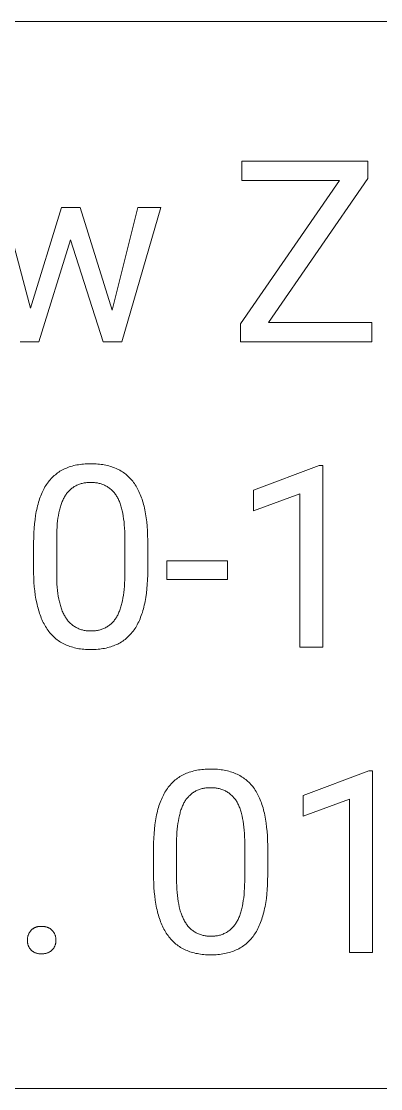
# Model space of a CAD drawing. Header units: millimetres. Extents: x 1287 to 5317, y -239 to 2577.
# Drawn here: x 4419.3 to 4495.1, y -13.8 to 211.4 of the extents above; entities that cross this region are included whole.
import ezdxf

# ---------------------------------------------------------------- set-up
doc = ezdxf.new("R2010")
doc.units = ezdxf.units.MM
doc.header["$MEASUREMENT"] = 0
doc.layers.add('Domyślny', color=7, linetype='Continuous', true_color=0x000000)

msp = doc.modelspace()

# ---------------------------------------------------------------- linework, layer by layer
at = {"layer": 'Domyślny', "color": 18, "lineweight": 15, "true_color": 0x000000}
for p, q in [((5313.2, 211.41), (3793.97, 211.41)), ((4465.86, 177.81), (4465.86, 181.93)), ((4465.86, 181.93), (4492.46, 181.93)), ((4492.46, 181.93), (4492.46, 178.27)), ((4492.46, 178.27), (4471.47, 147.89)), ((4465.52, 147.55), (4486.43, 177.81)), ((4486.43, 177.81), (4465.86, 177.81)), ((4415.59, 172.13), (4421.17, 150.9)), ((4421.17, 150.9), (4427.77, 172.13)), ((4427.77, 172.13), (4431.68, 172.13)), ((4431.68, 172.13), (4438.42, 150.45)), ((4438.42, 150.45), (4443.86, 172.13)), ((4448.72, 172.13), (4440.46, 143.77)), ((4443.86, 172.13), (4448.72, 172.13)), ((4429.64, 165.27), (4422.93, 143.77)), ((4436.52, 143.77), (4429.64, 165.27)), ((4465.52, 143.77), (4465.52, 147.55)), ((4471.47, 147.89), (4493.3, 147.89)), ((4493.3, 147.89), (4493.3, 143.77)), ((4422.93, 143.77), (4419, 143.77)), ((4440.46, 143.77), (4436.52, 143.77)), ((4493.3, 143.77), (4465.52, 143.77)), ((4428.52, 117.02), (4428.81, 117.15)), ((4428.81, 117.15), (4429.1, 117.26)), ((4429.1, 117.26), (4429.4, 117.37)), ((4429.4, 117.37), (4429.71, 117.47)), ((4429.71, 117.47), (4430.02, 117.56)), ((4430.02, 117.56), (4430.35, 117.65)), ((4430.35, 117.65), (4430.67, 117.72)), ((4430.67, 117.72), (4431.01, 117.79)), ((4431.01, 117.79), (4431.35, 117.85)), ((4431.35, 117.85), (4431.69, 117.9)), ((4431.69, 117.9), (4432.05, 117.95)), ((4432.05, 117.95), (4432.4, 117.98)), ((4432.4, 117.98), (4432.77, 118.01)), ((4432.77, 118.01), (4433.14, 118.03)), ((4433.14, 118.03), (4433.52, 118.04)), ((4433.52, 118.04), (4433.91, 118.05)), ((4433.91, 118.05), (4434.29, 118.04)), ((4434.29, 118.04), (4434.67, 118.03)), ((4434.67, 118.03), (4435.04, 118.01)), ((4435.04, 118.01), (4435.4, 117.99)), ((4435.4, 117.99), (4435.76, 117.95)), ((4435.76, 117.95), (4436.11, 117.91)), ((4436.11, 117.91), (4436.45, 117.86)), ((4436.45, 117.86), (4436.79, 117.8)), ((4436.79, 117.8), (4437.12, 117.73)), ((4437.12, 117.73), (4437.45, 117.66)), ((4437.45, 117.66), (4437.76, 117.58)), ((4437.76, 117.58), (4438.08, 117.49)), ((4438.08, 117.49), (4438.38, 117.4)), ((4438.38, 117.4), (4438.68, 117.29)), ((4438.68, 117.29), (4438.97, 117.18)), ((4438.97, 117.18), (4439.26, 117.06)), ((4468.27, 112.49), (4482.16, 117.7)), ((4482.16, 117.7), (4482.92, 117.7)), ((4482.92, 117.7), (4482.92, 79.36)), ((4425.36, 114.68), (4425.56, 114.91)), ((4425.56, 114.91), (4425.77, 115.13)), ((4425.77, 115.13), (4425.99, 115.34)), ((4425.99, 115.34), (4426.21, 115.55)), ((4426.21, 115.55), (4426.45, 115.74)), ((4426.45, 115.74), (4426.68, 115.93)), ((4426.68, 115.93), (4426.93, 116.11)), ((4426.93, 116.11), (4427.17, 116.28)), ((4427.17, 116.28), (4427.43, 116.45)), ((4427.43, 116.45), (4427.69, 116.6)), ((4427.69, 116.6), (4427.96, 116.75)), ((4427.96, 116.75), (4428.24, 116.89)), ((4428.24, 116.89), (4428.52, 117.02)), ((4439.26, 117.06), (4439.54, 116.93)), ((4439.54, 116.93), (4439.81, 116.8)), ((4439.81, 116.8), (4440.08, 116.66)), ((4440.08, 116.66), (4440.34, 116.51)), ((4440.34, 116.51), (4440.6, 116.35)), ((4440.6, 116.35), (4440.84, 116.18)), ((4440.84, 116.18), (4441.09, 116.01)), ((4441.09, 116.01), (4441.32, 115.83)), ((4441.32, 115.83), (4441.55, 115.64)), ((4441.55, 115.64), (4441.77, 115.44)), ((4441.77, 115.44), (4441.99, 115.24)), ((4441.99, 115.24), (4442.2, 115.03)), ((4442.2, 115.03), (4442.4, 114.81)), ((4423.95, 112.57), (4424.1, 112.86)), ((4424.1, 112.86), (4424.26, 113.15)), ((4424.26, 113.15), (4424.43, 113.43)), ((4424.43, 113.43), (4424.6, 113.69)), ((4424.6, 113.69), (4424.78, 113.95)), ((4424.78, 113.95), (4424.97, 114.21)), ((4424.97, 114.21), (4425.16, 114.45)), ((4425.16, 114.45), (4425.36, 114.68)), ((4429.65, 112.63), (4429.5, 112.5)), ((4429.8, 112.76), (4429.65, 112.63)), ((4429.96, 112.88), (4429.8, 112.76)), ((4430.12, 113), (4429.96, 112.88)), ((4430.28, 113.11), (4430.12, 113)), ((4430.45, 113.22), (4430.28, 113.11)), ((4430.63, 113.32), (4430.45, 113.22)), ((4430.8, 113.42), (4430.63, 113.32)), ((4430.98, 113.51), (4430.8, 113.42)), ((4431.17, 113.59), (4430.98, 113.51)), ((4431.35, 113.67), (4431.17, 113.59)), ((4431.54, 113.74), (4431.35, 113.67)), ((4431.73, 113.8), (4431.54, 113.74)), ((4431.92, 113.86), (4431.73, 113.8)), ((4432.12, 113.91), (4431.92, 113.86)), ((4432.31, 113.95), (4432.12, 113.91)), ((4432.51, 113.99), (4432.31, 113.95)), ((4432.71, 114.02), (4432.51, 113.99)), ((4432.91, 114.04), (4432.71, 114.02)), ((4433.11, 114.06), (4432.91, 114.04)), ((4433.31, 114.07), (4433.11, 114.06)), ((4433.51, 114.07), (4433.31, 114.07)), ((4433.71, 114.07), (4433.51, 114.07)), ((4433.91, 114.06), (4433.71, 114.07)), ((4434.11, 114.07), (4433.91, 114.06)), ((4434.31, 114.07), (4434.11, 114.07)), ((4434.51, 114.07), (4434.31, 114.07)), ((4434.72, 114.06), (4434.51, 114.07)), ((4434.92, 114.04), (4434.72, 114.06)), ((4435.12, 114.02), (4434.92, 114.04)), ((4435.32, 113.99), (4435.12, 114.02)), ((4435.52, 113.95), (4435.32, 113.99)), ((4435.71, 113.91), (4435.52, 113.95)), ((4435.91, 113.86), (4435.71, 113.91)), ((4436.1, 113.8), (4435.91, 113.86)), ((4436.3, 113.74), (4436.1, 113.8)), ((4436.49, 113.66), (4436.3, 113.74)), ((4436.67, 113.59), (4436.49, 113.66)), ((4436.86, 113.5), (4436.67, 113.59)), ((4437.04, 113.41), (4436.86, 113.5)), ((4437.22, 113.32), (4437.04, 113.41)), ((4437.39, 113.22), (4437.22, 113.32)), ((4437.56, 113.11), (4437.39, 113.22)), ((4437.73, 113), (4437.56, 113.11)), ((4437.89, 112.88), (4437.73, 113)), ((4438.05, 112.75), (4437.89, 112.88)), ((4438.21, 112.62), (4438.05, 112.75)), ((4438.36, 112.49), (4438.21, 112.62)), ((4442.4, 114.81), (4442.6, 114.58)), ((4442.6, 114.58), (4442.79, 114.34)), ((4442.79, 114.34), (4442.98, 114.1)), ((4442.98, 114.1), (4443.16, 113.85)), ((4443.16, 113.85), (4443.33, 113.59)), ((4443.33, 113.59), (4443.5, 113.32)), ((4443.5, 113.32), (4443.66, 113.05)), ((4443.66, 113.05), (4443.82, 112.76)), ((4443.82, 112.76), (4443.97, 112.47)), ((4423.01, 110.28), (4423.13, 110.63)), ((4423.13, 110.63), (4423.25, 110.98)), ((4423.25, 110.98), (4423.38, 111.31)), ((4423.38, 111.31), (4423.51, 111.64)), ((4423.51, 111.64), (4423.65, 111.96)), ((4423.65, 111.96), (4423.8, 112.27)), ((4423.8, 112.27), (4423.95, 112.57)), ((4428.09, 110.51), (4428, 110.31)), ((4428.18, 110.7), (4428.09, 110.51)), ((4428.28, 110.89), (4428.18, 110.7)), ((4428.38, 111.08), (4428.28, 110.89)), ((4428.49, 111.26), (4428.38, 111.08)), ((4428.59, 111.43), (4428.49, 111.26)), ((4428.71, 111.59), (4428.59, 111.43)), ((4428.82, 111.75), (4428.71, 111.59)), ((4428.95, 111.91), (4428.82, 111.75)), ((4429.08, 112.06), (4428.95, 111.91)), ((4429.21, 112.21), (4429.08, 112.06)), ((4429.35, 112.36), (4429.21, 112.21)), ((4429.5, 112.5), (4429.35, 112.36)), ((4438.51, 112.35), (4438.36, 112.49)), ((4438.65, 112.2), (4438.51, 112.35)), ((4438.78, 112.05), (4438.65, 112.2)), ((4438.91, 111.9), (4438.78, 112.05)), ((4439.04, 111.74), (4438.91, 111.9)), ((4439.16, 111.58), (4439.04, 111.74)), ((4439.27, 111.41), (4439.16, 111.58)), ((4439.38, 111.24), (4439.27, 111.41)), ((4439.49, 111.06), (4439.38, 111.24)), ((4439.59, 110.88), (4439.49, 111.06)), ((4439.69, 110.69), (4439.59, 110.88)), ((4439.79, 110.49), (4439.69, 110.69)), ((4439.88, 110.28), (4439.79, 110.49)), ((4443.97, 112.47), (4444.11, 112.17)), ((4444.11, 112.17), (4444.25, 111.86)), ((4444.25, 111.86), (4444.39, 111.54)), ((4444.39, 111.54), (4444.52, 111.22)), ((4444.52, 111.22), (4444.64, 110.88)), ((4444.64, 110.88), (4444.76, 110.54)), ((4444.76, 110.54), (4444.87, 110.19)), ((4468.27, 108.09), (4468.27, 112.49)), ((4478.05, 111.67), (4468.27, 108.09)), ((4478.05, 79.36), (4478.05, 111.67)), ((4422.43, 107.98), (4422.51, 108.39)), ((4422.51, 108.39), (4422.6, 108.78)), ((4422.6, 108.78), (4422.69, 109.17)), ((4422.69, 109.17), (4422.79, 109.55)), ((4422.79, 109.55), (4422.9, 109.92)), ((4422.9, 109.92), (4423.01, 110.28)), ((4427.32, 108.22), (4427.2, 107.7)), ((4427.38, 108.48), (4427.32, 108.22)), ((4427.44, 108.73), (4427.38, 108.48)), ((4427.51, 108.97), (4427.44, 108.73)), ((4427.59, 109.21), (4427.51, 108.97)), ((4427.66, 109.44), (4427.59, 109.21)), ((4427.74, 109.67), (4427.66, 109.44)), ((4427.82, 109.89), (4427.74, 109.67)), ((4427.91, 110.1), (4427.82, 109.89)), ((4428, 110.31), (4427.91, 110.1)), ((4439.97, 110.07), (4439.88, 110.28)), ((4440.06, 109.85), (4439.97, 110.07)), ((4440.14, 109.63), (4440.06, 109.85)), ((4440.22, 109.4), (4440.14, 109.63)), ((4440.3, 109.16), (4440.22, 109.4)), ((4440.37, 108.91), (4440.3, 109.16)), ((4440.44, 108.66), (4440.37, 108.91)), ((4440.5, 108.41), (4440.44, 108.66)), ((4440.57, 108.14), (4440.5, 108.41)), ((4440.68, 107.59), (4440.57, 108.14)), ((4444.87, 110.19), (4444.98, 109.83)), ((4444.98, 109.83), (4445.08, 109.46)), ((4445.08, 109.46), (4445.17, 109.08)), ((4445.17, 109.08), (4445.26, 108.7)), ((4445.26, 108.7), (4445.35, 108.3)), ((4445.35, 108.3), (4445.5, 107.49)), ((4422.05, 105.38), (4422.16, 106.28)), ((4422.16, 106.28), (4422.28, 107.15)), ((4422.28, 107.15), (4422.43, 107.98)), ((4426.93, 105.97), (4426.86, 105.35)), ((4427, 106.57), (4426.93, 105.97)), ((4427.1, 107.14), (4427, 106.57)), ((4427.2, 107.7), (4427.1, 107.14)), ((4440.78, 107.02), (4440.68, 107.59)), ((4440.87, 106.42), (4440.78, 107.02)), ((4440.95, 105.79), (4440.87, 106.42)), ((4445.5, 107.49), (4445.63, 106.65)), ((4445.63, 106.65), (4445.74, 105.77)), ((4421.92, 103.48), (4421.97, 104.45)), ((4421.97, 104.45), (4422.05, 105.38)), ((4426.77, 104.03), (4426.74, 103.34)), ((4426.81, 104.7), (4426.77, 104.03)), ((4426.86, 105.35), (4426.81, 104.7)), ((4441.01, 105.14), (4440.95, 105.79)), ((4441.05, 104.46), (4441.01, 105.14)), ((4441.09, 103.76), (4441.05, 104.46)), ((4441.11, 103.02), (4441.09, 103.76)), ((4445.74, 105.77), (4445.83, 104.86)), ((4445.83, 104.86), (4445.9, 103.92)), ((4445.9, 103.92), (4445.94, 102.94)), ((4421.87, 101.45), (4421.88, 102.48)), ((4421.87, 94.98), (4421.87, 101.45)), ((4421.88, 102.48), (4421.92, 103.48)), ((4426.74, 103.34), (4426.73, 102.63)), ((4426.73, 102.63), (4426.73, 94.87)), ((4441.11, 102.26), (4441.11, 103.02)), ((4441.11, 94.32), (4441.11, 102.26)), ((4445.94, 102.94), (4445.96, 101.93)), ((4445.96, 101.93), (4445.96, 95.63)), ((4449.98, 93.59), (4449.98, 97.55)), ((4449.98, 97.55), (4462.77, 97.55)), ((4462.77, 97.55), (4462.77, 93.59)), ((4421.9, 93.99), (4421.87, 94.98)), ((4426.73, 94.87), (4426.73, 94.11)), ((4445.96, 95.63), (4445.95, 94.58)), ((4421.94, 93.03), (4421.9, 93.99)), ((4422.01, 92.1), (4421.94, 93.03)), ((4426.73, 94.11), (4426.76, 93.38)), ((4426.76, 93.38), (4426.79, 92.67)), ((4426.79, 92.67), (4426.84, 91.99)), ((4441.03, 92.19), (4441.07, 92.88)), ((4441.07, 92.88), (4441.1, 93.58)), ((4441.1, 93.58), (4441.11, 94.32)), ((4445.86, 92.59), (4445.78, 91.64)), ((4445.91, 93.57), (4445.86, 92.59)), ((4445.95, 94.58), (4445.91, 93.57)), ((4462.77, 93.59), (4449.98, 93.59)), ((4422.1, 91.2), (4422.01, 92.1)), ((4422.22, 90.34), (4422.1, 91.2)), ((4422.35, 89.5), (4422.22, 90.34)), ((4426.84, 91.99), (4426.9, 91.33)), ((4426.9, 91.33), (4426.98, 90.69)), ((4426.98, 90.69), (4427.07, 90.09)), ((4440.73, 89.71), (4440.82, 90.29)), ((4440.82, 90.29), (4440.9, 90.9)), ((4440.9, 90.9), (4440.97, 91.53)), ((4440.97, 91.53), (4441.03, 92.19)), ((4445.68, 90.73), (4445.55, 89.85)), ((4445.78, 91.64), (4445.68, 90.73)), ((4422.51, 88.7), (4422.35, 89.5)), ((4422.6, 88.31), (4422.51, 88.7)), ((4422.69, 87.93), (4422.6, 88.31)), ((4422.79, 87.56), (4422.69, 87.93)), ((4427.07, 90.09), (4427.18, 89.5)), ((4427.18, 89.5), (4427.3, 88.94)), ((4427.3, 88.94), (4427.37, 88.67)), ((4427.37, 88.67), (4427.44, 88.41)), ((4427.44, 88.41), (4427.51, 88.15)), ((4427.51, 88.15), (4427.58, 87.9)), ((4427.58, 87.9), (4427.66, 87.66)), ((4440.22, 87.62), (4440.3, 87.86)), ((4440.3, 87.86), (4440.37, 88.11)), ((4440.37, 88.11), (4440.44, 88.36)), ((4440.44, 88.36), (4440.5, 88.62)), ((4440.5, 88.62), (4440.62, 89.15)), ((4440.62, 89.15), (4440.73, 89.71)), ((4445.23, 88.2), (4445.14, 87.81)), ((4445.32, 88.6), (4445.23, 88.2)), ((4445.4, 89.01), (4445.32, 88.6)), ((4445.55, 89.85), (4445.4, 89.01)), ((4422.89, 87.19), (4422.79, 87.56)), ((4423, 86.83), (4422.89, 87.19)), ((4423.11, 86.48), (4423, 86.83)), ((4423.23, 86.14), (4423.11, 86.48)), ((4423.36, 85.8), (4423.23, 86.14)), ((4423.49, 85.48), (4423.36, 85.8)), ((4427.66, 87.66), (4427.75, 87.42)), ((4427.75, 87.42), (4427.83, 87.19)), ((4427.83, 87.19), (4427.92, 86.96)), ((4427.92, 86.96), (4428.02, 86.74)), ((4428.02, 86.74), (4428.11, 86.53)), ((4428.11, 86.53), (4428.22, 86.32)), ((4428.22, 86.32), (4428.32, 86.12)), ((4428.32, 86.12), (4428.43, 85.93)), ((4428.43, 85.93), (4428.54, 85.74)), ((4428.54, 85.74), (4428.64, 85.57)), ((4439.3, 85.57), (4439.41, 85.75)), ((4439.41, 85.75), (4439.51, 85.93)), ((4439.51, 85.93), (4439.61, 86.12)), ((4439.61, 86.12), (4439.71, 86.32)), ((4439.71, 86.32), (4439.8, 86.52)), ((4439.8, 86.52), (4439.89, 86.73)), ((4439.89, 86.73), (4439.98, 86.94)), ((4439.98, 86.94), (4440.07, 87.16)), ((4440.07, 87.16), (4440.15, 87.39)), ((4440.15, 87.39), (4440.22, 87.62)), ((4444.46, 85.65), (4444.33, 85.32)), ((4444.59, 85.99), (4444.46, 85.65)), ((4444.71, 86.34), (4444.59, 85.99)), ((4444.83, 86.69), (4444.71, 86.34)), ((4444.94, 87.06), (4444.83, 86.69)), ((4445.04, 87.43), (4444.94, 87.06)), ((4445.14, 87.81), (4445.04, 87.43)), ((4423.62, 85.16), (4423.49, 85.48)), ((4423.77, 84.85), (4423.62, 85.16)), ((4423.91, 84.54), (4423.77, 84.85)), ((4424.07, 84.25), (4423.91, 84.54)), ((4424.23, 83.96), (4424.07, 84.25)), ((4424.39, 83.68), (4424.23, 83.96)), ((4424.56, 83.41), (4424.39, 83.68)), ((4424.73, 83.14), (4424.56, 83.41)), ((4428.64, 85.57), (4428.75, 85.4)), ((4428.75, 85.4), (4428.87, 85.23)), ((4428.87, 85.23), (4428.99, 85.07)), ((4428.99, 85.07), (4429.12, 84.91)), ((4429.12, 84.91), (4429.25, 84.76)), ((4429.25, 84.76), (4429.39, 84.61)), ((4429.39, 84.61), (4429.53, 84.46)), ((4429.53, 84.46), (4429.68, 84.32)), ((4429.68, 84.32), (4429.83, 84.19)), ((4429.83, 84.19), (4429.99, 84.06)), ((4429.99, 84.06), (4430.15, 83.94)), ((4430.15, 83.94), (4430.31, 83.82)), ((4430.31, 83.82), (4430.48, 83.71)), ((4430.48, 83.71), (4430.66, 83.6)), ((4430.66, 83.6), (4430.83, 83.5)), ((4430.83, 83.5), (4431.01, 83.41)), ((4431.01, 83.41), (4431.2, 83.32)), ((4436.66, 83.27), (4436.84, 83.35)), ((4436.84, 83.35), (4437.02, 83.44)), ((4437.02, 83.44), (4437.19, 83.53)), ((4437.19, 83.53), (4437.36, 83.63)), ((4437.36, 83.63), (4437.53, 83.74)), ((4437.53, 83.74), (4437.69, 83.85)), ((4437.69, 83.85), (4437.85, 83.97)), ((4437.85, 83.97), (4438.01, 84.09)), ((4438.01, 84.09), (4438.16, 84.22)), ((4438.16, 84.22), (4438.3, 84.35)), ((4438.3, 84.35), (4438.45, 84.49)), ((4438.45, 84.49), (4438.58, 84.63)), ((4438.58, 84.63), (4438.72, 84.77)), ((4438.72, 84.77), (4438.85, 84.93)), ((4438.85, 84.93), (4438.97, 85.08)), ((4438.97, 85.08), (4439.08, 85.24)), ((4439.08, 85.24), (4439.2, 85.4)), ((4439.2, 85.4), (4439.3, 85.57)), ((4443.41, 83.51), (4443.24, 83.24)), ((4443.58, 83.79), (4443.41, 83.51)), ((4443.74, 84.08), (4443.58, 83.79)), ((4443.9, 84.38), (4443.74, 84.08)), ((4444.05, 84.68), (4443.9, 84.38)), ((4444.19, 84.99), (4444.05, 84.68)), ((4444.33, 85.32), (4444.19, 84.99)), ((4424.92, 82.88), (4424.73, 83.14)), ((4425.1, 82.63), (4424.92, 82.88)), ((4425.3, 82.39), (4425.1, 82.63)), ((4425.49, 82.16), (4425.3, 82.39)), ((4425.7, 81.93), (4425.49, 82.16)), ((4425.91, 81.71), (4425.7, 81.93)), ((4426.13, 81.5), (4425.91, 81.71)), ((4426.35, 81.3), (4426.13, 81.5)), ((4426.58, 81.11), (4426.35, 81.3)), ((4426.82, 80.92), (4426.58, 81.11)), ((4431.2, 83.32), (4431.38, 83.24)), ((4431.38, 83.24), (4431.57, 83.16)), ((4431.57, 83.16), (4431.76, 83.09)), ((4431.76, 83.09), (4431.95, 83.03)), ((4431.95, 83.03), (4432.15, 82.98)), ((4432.15, 82.98), (4432.35, 82.93)), ((4432.35, 82.93), (4432.55, 82.89)), ((4432.55, 82.89), (4432.75, 82.85)), ((4432.75, 82.85), (4432.95, 82.82)), ((4432.95, 82.82), (4433.15, 82.8)), ((4433.15, 82.8), (4433.35, 82.79)), ((4433.35, 82.79), (4433.56, 82.78)), ((4433.56, 82.78), (4433.76, 82.78)), ((4433.76, 82.78), (4433.96, 82.79)), ((4433.96, 82.79), (4434.16, 82.78)), ((4434.16, 82.78), (4434.36, 82.78)), ((4434.36, 82.78), (4434.55, 82.78)), ((4434.55, 82.78), (4434.75, 82.8)), ((4434.75, 82.8), (4434.95, 82.81)), ((4434.95, 82.81), (4435.14, 82.84)), ((4435.14, 82.84), (4435.34, 82.87)), ((4435.34, 82.87), (4435.53, 82.91)), ((4435.53, 82.91), (4435.73, 82.95)), ((4435.73, 82.95), (4435.92, 83)), ((4435.92, 83), (4436.11, 83.06)), ((4436.11, 83.06), (4436.29, 83.12)), ((4436.29, 83.12), (4436.48, 83.19)), ((4436.48, 83.19), (4436.66, 83.27)), ((4441.4, 81.16), (4441.16, 80.97)), ((4441.63, 81.36), (4441.4, 81.16)), ((4441.85, 81.57), (4441.63, 81.36)), ((4442.07, 81.78), (4441.85, 81.57)), ((4442.28, 82.01), (4442.07, 81.78)), ((4442.48, 82.24), (4442.28, 82.01)), ((4442.68, 82.48), (4442.48, 82.24)), ((4442.87, 82.72), (4442.68, 82.48)), ((4443.06, 82.98), (4442.87, 82.72)), ((4443.24, 83.24), (4443.06, 82.98)), ((4427.06, 80.74), (4426.82, 80.92)), ((4427.31, 80.57), (4427.06, 80.74)), ((4427.57, 80.41), (4427.31, 80.57)), ((4427.83, 80.26), (4427.57, 80.41)), ((4428.1, 80.11), (4427.83, 80.26)), ((4428.37, 79.97), (4428.1, 80.11)), ((4428.65, 79.84), (4428.37, 79.97)), ((4428.93, 79.72), (4428.65, 79.84)), ((4429.23, 79.6), (4428.93, 79.72)), ((4429.52, 79.5), (4429.23, 79.6)), ((4429.83, 79.4), (4429.52, 79.5)), ((4430.14, 79.31), (4429.83, 79.4)), ((4430.46, 79.23), (4430.14, 79.31)), ((4430.78, 79.15), (4430.46, 79.23)), ((4431.11, 79.08), (4430.78, 79.15)), ((4431.44, 79.02), (4431.11, 79.08)), ((4431.78, 78.97), (4431.44, 79.02)), ((4432.13, 78.93), (4431.78, 78.97)), ((4432.49, 78.89), (4432.13, 78.93)), ((4432.85, 78.87), (4432.49, 78.89)), ((4433.21, 78.85), (4432.85, 78.87)), ((4433.58, 78.84), (4433.21, 78.85)), ((4433.96, 78.83), (4433.58, 78.84)), ((4434.34, 78.84), (4433.96, 78.83)), ((4434.72, 78.85), (4434.34, 78.84)), ((4435.09, 78.87), (4434.72, 78.85)), ((4435.46, 78.9), (4435.09, 78.87)), ((4435.81, 78.93), (4435.46, 78.9)), ((4436.16, 78.98), (4435.81, 78.93)), ((4436.51, 79.03), (4436.16, 78.98)), ((4436.85, 79.09), (4436.51, 79.03)), ((4437.18, 79.16), (4436.85, 79.09)), ((4437.51, 79.24), (4437.18, 79.16)), ((4437.82, 79.32), (4437.51, 79.24)), ((4438.14, 79.42), (4437.82, 79.32)), ((4438.44, 79.52), (4438.14, 79.42)), ((4438.74, 79.63), (4438.44, 79.52)), ((4439.04, 79.74), (4438.74, 79.63)), ((4439.33, 79.87), (4439.04, 79.74)), ((4439.61, 80), (4439.33, 79.87)), ((4439.88, 80.14), (4439.61, 80)), ((4440.15, 80.29), (4439.88, 80.14)), ((4440.41, 80.45), (4440.15, 80.29)), ((4440.67, 80.62), (4440.41, 80.45)), ((4440.92, 80.79), (4440.67, 80.62)), ((4441.16, 80.97), (4440.92, 80.79)), ((4482.92, 79.36), (4478.05, 79.36)), ((4452.25, 51.68), (4452.5, 51.85)), ((4452.5, 51.85), (4452.75, 52.02)), ((4452.75, 52.02), (4453.02, 52.17)), ((4453.02, 52.17), (4453.28, 52.32)), ((4453.28, 52.32), (4453.56, 52.46)), ((4453.56, 52.46), (4453.84, 52.59)), ((4453.84, 52.59), (4454.13, 52.72)), ((4454.13, 52.72), (4454.42, 52.83)), ((4454.42, 52.83), (4454.73, 52.94)), ((4454.73, 52.94), (4455.03, 53.04)), ((4455.03, 53.04), (4455.35, 53.13)), ((4455.35, 53.13), (4455.67, 53.22)), ((4455.67, 53.22), (4455.99, 53.29)), ((4455.99, 53.29), (4456.33, 53.36)), ((4456.33, 53.36), (4456.67, 53.42)), ((4456.67, 53.42), (4457.01, 53.47)), ((4457.01, 53.47), (4457.37, 53.52)), ((4457.37, 53.52), (4457.73, 53.55)), ((4457.73, 53.55), (4458.09, 53.58)), ((4458.09, 53.58), (4458.46, 53.6)), ((4458.46, 53.6), (4458.84, 53.61)), ((4458.84, 53.61), (4459.23, 53.62)), ((4459.23, 53.62), (4459.61, 53.61)), ((4459.61, 53.61), (4459.99, 53.6)), ((4459.99, 53.6), (4460.36, 53.58)), ((4460.36, 53.58), (4460.72, 53.56)), ((4460.72, 53.56), (4461.08, 53.52)), ((4461.08, 53.52), (4461.43, 53.48)), ((4461.43, 53.48), (4461.77, 53.43)), ((4461.77, 53.43), (4462.11, 53.37)), ((4462.11, 53.37), (4462.44, 53.31)), ((4462.44, 53.31), (4462.77, 53.23)), ((4462.77, 53.23), (4463.09, 53.15)), ((4463.09, 53.15), (4463.4, 53.06)), ((4463.4, 53.06), (4463.7, 52.97)), ((4463.7, 52.97), (4464, 52.86)), ((4464, 52.86), (4464.29, 52.75)), ((4464.29, 52.75), (4464.58, 52.63)), ((4464.58, 52.63), (4464.86, 52.51)), ((4464.86, 52.51), (4465.13, 52.37)), ((4465.13, 52.37), (4465.4, 52.23)), ((4465.4, 52.23), (4465.66, 52.08)), ((4465.66, 52.08), (4465.92, 51.92)), ((4465.92, 51.92), (4466.17, 51.76)), ((4478.78, 48.06), (4492.67, 53.27)), ((4492.67, 53.27), (4493.43, 53.27)), ((4493.43, 53.27), (4493.43, 14.93)), ((4450.1, 49.52), (4450.29, 49.78)), ((4450.29, 49.78), (4450.48, 50.02)), ((4450.48, 50.02), (4450.68, 50.25)), ((4450.68, 50.25), (4450.88, 50.48)), ((4450.88, 50.48), (4451.1, 50.7)), ((4451.1, 50.7), (4451.31, 50.91)), ((4451.31, 50.91), (4451.54, 51.12)), ((4451.54, 51.12), (4451.77, 51.31)), ((4451.77, 51.31), (4452, 51.5)), ((4452, 51.5), (4452.25, 51.68)), ((4457.83, 49.56), (4457.63, 49.53)), ((4458.03, 49.59), (4457.83, 49.56)), ((4458.23, 49.62), (4458.03, 49.59)), ((4458.43, 49.63), (4458.23, 49.62)), ((4458.63, 49.64), (4458.43, 49.63)), ((4458.83, 49.65), (4458.63, 49.64)), ((4459.03, 49.64), (4458.83, 49.65)), ((4459.23, 49.63), (4459.03, 49.64)), ((4459.43, 49.64), (4459.23, 49.63)), ((4459.63, 49.65), (4459.43, 49.64)), ((4459.84, 49.64), (4459.63, 49.65)), ((4460.04, 49.63), (4459.84, 49.64)), ((4460.24, 49.62), (4460.04, 49.63)), ((4460.44, 49.59), (4460.24, 49.62)), ((4460.64, 49.56), (4460.44, 49.59)), ((4460.84, 49.53), (4460.64, 49.56)), ((4466.17, 51.76), (4466.41, 51.58)), ((4466.41, 51.58), (4466.64, 51.4)), ((4466.64, 51.4), (4466.87, 51.22)), ((4466.87, 51.22), (4467.09, 51.02)), ((4467.09, 51.02), (4467.31, 50.82)), ((4467.31, 50.82), (4467.52, 50.61)), ((4467.52, 50.61), (4467.73, 50.39)), ((4467.73, 50.39), (4467.92, 50.16)), ((4467.92, 50.16), (4468.12, 49.93)), ((4468.12, 49.93), (4468.3, 49.69)), ((4468.3, 49.69), (4468.48, 49.43)), ((4448.83, 47.21), (4448.97, 47.53)), ((4448.97, 47.53), (4449.12, 47.84)), ((4449.12, 47.84), (4449.27, 48.14)), ((4449.27, 48.14), (4449.42, 48.43)), ((4449.42, 48.43), (4449.59, 48.72)), ((4449.59, 48.72), (4449.75, 49)), ((4449.75, 49), (4449.93, 49.26)), ((4449.93, 49.26), (4450.1, 49.52)), ((4454.15, 47.32), (4454.03, 47.16)), ((4454.27, 47.48), (4454.15, 47.32)), ((4454.4, 47.64), (4454.27, 47.48)), ((4454.53, 47.78), (4454.4, 47.64)), ((4454.67, 47.93), (4454.53, 47.78)), ((4454.82, 48.07), (4454.67, 47.93)), ((4454.97, 48.2), (4454.82, 48.07)), ((4455.12, 48.33), (4454.97, 48.2)), ((4455.28, 48.46), (4455.12, 48.33)), ((4455.44, 48.57), (4455.28, 48.46)), ((4455.6, 48.69), (4455.44, 48.57)), ((4455.77, 48.79), (4455.6, 48.69)), ((4455.95, 48.9), (4455.77, 48.79)), ((4456.12, 48.99), (4455.95, 48.9)), ((4456.3, 49.08), (4456.12, 48.99)), ((4456.49, 49.16), (4456.3, 49.08)), ((4456.67, 49.24), (4456.49, 49.16)), ((4456.86, 49.31), (4456.67, 49.24)), ((4457.05, 49.37), (4456.86, 49.31)), ((4457.24, 49.43), (4457.05, 49.37)), ((4457.44, 49.48), (4457.24, 49.43)), ((4457.63, 49.53), (4457.44, 49.48)), ((4461.03, 49.48), (4460.84, 49.53)), ((4461.23, 49.43), (4461.03, 49.48)), ((4461.42, 49.37), (4461.23, 49.43)), ((4461.62, 49.31), (4461.42, 49.37)), ((4461.81, 49.24), (4461.62, 49.31)), ((4461.99, 49.16), (4461.81, 49.24)), ((4462.18, 49.08), (4461.99, 49.16)), ((4462.36, 48.99), (4462.18, 49.08)), ((4462.54, 48.9), (4462.36, 48.99)), ((4462.71, 48.8), (4462.54, 48.9)), ((4462.88, 48.69), (4462.71, 48.8)), ((4463.05, 48.58), (4462.88, 48.69)), ((4463.21, 48.46), (4463.05, 48.58)), ((4463.37, 48.33), (4463.21, 48.46)), ((4463.53, 48.2), (4463.37, 48.33)), ((4463.68, 48.07), (4463.53, 48.2)), ((4463.83, 47.93), (4463.68, 48.07)), ((4463.97, 47.79), (4463.83, 47.93)), ((4464.1, 47.64), (4463.97, 47.79)), ((4464.23, 47.48), (4464.1, 47.64)), ((4464.36, 47.33), (4464.23, 47.48)), ((4464.48, 47.16), (4464.36, 47.33)), ((4468.48, 49.43), (4468.65, 49.18)), ((4468.65, 49.18), (4468.82, 48.91)), ((4468.82, 48.91), (4468.98, 48.63)), ((4468.98, 48.63), (4469.14, 48.35)), ((4469.14, 48.35), (4469.29, 48.05)), ((4469.29, 48.05), (4469.44, 47.75)), ((4469.44, 47.75), (4469.58, 47.44)), ((4469.58, 47.44), (4469.71, 47.13)), ((4478.78, 43.66), (4478.78, 48.06)), ((4448.02, 44.74), (4448.12, 45.12)), ((4448.12, 45.12), (4448.22, 45.49)), ((4448.22, 45.49), (4448.33, 45.85)), ((4448.33, 45.85), (4448.45, 46.2)), ((4448.45, 46.2), (4448.57, 46.55)), ((4448.57, 46.55), (4448.7, 46.88)), ((4448.7, 46.88), (4448.83, 47.21)), ((4453.06, 45.24), (4452.98, 45.01)), ((4453.14, 45.46), (4453.06, 45.24)), ((4453.23, 45.67), (4453.14, 45.46)), ((4453.32, 45.88), (4453.23, 45.67)), ((4453.41, 46.08), (4453.32, 45.88)), ((4453.5, 46.27), (4453.41, 46.08)), ((4453.6, 46.46), (4453.5, 46.27)), ((4453.7, 46.65), (4453.6, 46.46)), ((4453.81, 46.83), (4453.7, 46.65)), ((4453.91, 47), (4453.81, 46.83)), ((4454.03, 47.16), (4453.91, 47)), ((4464.6, 47), (4464.48, 47.16)), ((4464.71, 46.83), (4464.6, 47)), ((4464.81, 46.65), (4464.71, 46.83)), ((4464.91, 46.46), (4464.81, 46.65)), ((4465.01, 46.27), (4464.91, 46.46)), ((4465.11, 46.07), (4465.01, 46.27)), ((4465.2, 45.86), (4465.11, 46.07)), ((4465.29, 45.65), (4465.2, 45.86)), ((4465.38, 45.43), (4465.29, 45.65)), ((4465.46, 45.2), (4465.38, 45.43)), ((4465.54, 44.97), (4465.46, 45.2)), ((4469.71, 47.13), (4469.84, 46.8)), ((4469.84, 46.8), (4469.96, 46.46)), ((4469.96, 46.46), (4470.08, 46.12)), ((4470.08, 46.12), (4470.19, 45.77)), ((4470.19, 45.77), (4470.3, 45.41)), ((4470.3, 45.41), (4470.4, 45.04)), ((4488.56, 47.24), (4478.78, 43.66)), ((4488.56, 14.93), (4488.56, 47.24)), ((4447.6, 42.72), (4447.75, 43.55)), ((4447.75, 43.55), (4447.83, 43.96)), ((4447.83, 43.96), (4447.92, 44.35)), ((4447.92, 44.35), (4448.02, 44.74)), ((4452.52, 43.27), (4452.42, 42.72)), ((4452.64, 43.79), (4452.52, 43.27)), ((4452.7, 44.05), (4452.64, 43.79)), ((4452.77, 44.3), (4452.7, 44.05)), ((4452.84, 44.54), (4452.77, 44.3)), ((4452.91, 44.78), (4452.84, 44.54)), ((4452.98, 45.01), (4452.91, 44.78)), ((4465.62, 44.73), (4465.54, 44.97)), ((4465.69, 44.49), (4465.62, 44.73)), ((4465.76, 44.24), (4465.69, 44.49)), ((4465.83, 43.98), (4465.76, 44.24)), ((4465.89, 43.71), (4465.83, 43.98)), ((4466, 43.17), (4465.89, 43.71)), ((4466.1, 42.59), (4466, 43.17)), ((4470.4, 45.04), (4470.5, 44.66)), ((4470.5, 44.66), (4470.59, 44.28)), ((4470.59, 44.28), (4470.67, 43.89)), ((4470.67, 43.89), (4470.82, 43.07)), ((4470.82, 43.07), (4470.96, 42.23)), ((4447.29, 40.02), (4447.37, 40.95)), ((4447.37, 40.95), (4447.48, 41.85)), ((4447.48, 41.85), (4447.6, 42.72)), ((4452.18, 40.92), (4452.13, 40.27)), ((4452.25, 41.54), (4452.18, 40.92)), ((4452.33, 42.14), (4452.25, 41.54)), ((4452.42, 42.72), (4452.33, 42.14)), ((4466.19, 41.99), (4466.1, 42.59)), ((4466.27, 41.36), (4466.19, 41.99)), ((4466.33, 40.71), (4466.27, 41.36)), ((4466.38, 40.03), (4466.33, 40.71)), ((4470.96, 42.23), (4471.06, 41.35)), ((4471.06, 41.35), (4471.15, 40.44)), ((4447.2, 38.05), (4447.24, 39.05)), ((4447.24, 39.05), (4447.29, 40.02)), ((4452.06, 38.91), (4452.05, 38.2)), ((4452.09, 39.6), (4452.06, 38.91)), ((4452.13, 40.27), (4452.09, 39.6)), ((4466.41, 39.33), (4466.38, 40.03)), ((4466.43, 38.59), (4466.41, 39.33)), ((4466.44, 37.83), (4466.43, 38.59)), ((4471.15, 40.44), (4471.22, 39.49)), ((4471.22, 39.49), (4471.26, 38.51)), ((4471.26, 38.51), (4471.28, 37.5)), ((4447.19, 37.02), (4447.2, 38.05)), ((4447.19, 30.55), (4447.19, 37.02)), ((4452.05, 38.2), (4452.05, 30.44)), ((4466.44, 29.89), (4466.44, 37.83)), ((4471.28, 37.5), (4471.28, 31.2)), ((4447.22, 29.56), (4447.19, 30.55)), ((4447.26, 28.6), (4447.22, 29.56)), ((4452.05, 30.44), (4452.06, 29.68)), ((4452.06, 29.68), (4452.08, 28.95)), ((4466.42, 29.16), (4466.44, 29.89)), ((4471.27, 30.16), (4471.24, 29.14)), ((4471.28, 31.2), (4471.27, 30.16)), ((4447.33, 27.68), (4447.26, 28.6)), ((4447.43, 26.78), (4447.33, 27.68)), ((4452.08, 28.95), (4452.11, 28.24)), ((4452.11, 28.24), (4452.16, 27.56)), ((4452.16, 27.56), (4452.23, 26.9)), ((4466.22, 26.47), (4466.29, 27.1)), ((4466.29, 27.1), (4466.35, 27.76)), ((4466.35, 27.76), (4466.39, 28.45)), ((4466.39, 28.45), (4466.42, 29.16)), ((4471.1, 27.22), (4471, 26.31)), ((4471.18, 28.17), (4471.1, 27.22)), ((4471.24, 29.14), (4471.18, 28.17)), ((4447.54, 25.92), (4447.43, 26.78)), ((4447.67, 25.08), (4447.54, 25.92)), ((4447.83, 24.28), (4447.67, 25.08)), ((4452.23, 26.9), (4452.3, 26.27)), ((4452.3, 26.27), (4452.4, 25.66)), ((4452.4, 25.66), (4452.5, 25.08)), ((4452.5, 25.08), (4452.62, 24.52)), ((4465.94, 24.72), (4466.05, 25.28)), ((4466.05, 25.28), (4466.14, 25.86)), ((4466.14, 25.86), (4466.22, 26.47)), ((4470.87, 25.43), (4470.73, 24.59)), ((4471, 26.31), (4470.87, 25.43)), ((4447.92, 23.89), (4447.83, 24.28)), ((4448.01, 23.51), (4447.92, 23.89)), ((4448.11, 23.14), (4448.01, 23.51)), ((4448.21, 22.77), (4448.11, 23.14)), ((4448.32, 22.41), (4448.21, 22.77)), ((4452.62, 24.52), (4452.69, 24.25)), ((4452.69, 24.25), (4452.76, 23.99)), ((4452.76, 23.99), (4452.83, 23.73)), ((4452.83, 23.73), (4452.91, 23.48)), ((4452.91, 23.48), (4452.99, 23.24)), ((4452.99, 23.24), (4453.07, 23)), ((4453.07, 23), (4453.16, 22.77)), ((4453.16, 22.77), (4453.25, 22.54)), ((4453.25, 22.54), (4453.34, 22.33)), ((4465.3, 22.51), (4465.39, 22.73)), ((4465.39, 22.73), (4465.47, 22.96)), ((4465.47, 22.96), (4465.55, 23.19)), ((4465.55, 23.19), (4465.62, 23.43)), ((4465.62, 23.43), (4465.69, 23.68)), ((4465.69, 23.68), (4465.76, 23.93)), ((4465.76, 23.93), (4465.82, 24.19)), ((4465.82, 24.19), (4465.94, 24.72)), ((4470.26, 22.64), (4470.15, 22.27)), ((4470.36, 23.01), (4470.26, 22.64)), ((4470.46, 23.39), (4470.36, 23.01)), ((4470.56, 23.79), (4470.46, 23.39)), ((4470.64, 24.18), (4470.56, 23.79)), ((4470.73, 24.59), (4470.64, 24.18)), ((4422.41, 20.27), (4422.5, 20.3)), ((4422.5, 20.3), (4422.59, 20.32)), ((4422.59, 20.32), (4422.68, 20.35)), ((4422.68, 20.35), (4422.78, 20.37)), ((4422.78, 20.37), (4422.87, 20.38)), ((4422.87, 20.38), (4422.96, 20.4)), ((4422.96, 20.4), (4423.06, 20.41)), ((4423.06, 20.41), (4423.15, 20.41)), ((4423.15, 20.41), (4423.25, 20.42)), ((4423.25, 20.42), (4423.34, 20.42)), ((4423.34, 20.42), (4423.44, 20.41)), ((4423.44, 20.41), (4423.53, 20.41)), ((4423.53, 20.41), (4423.63, 20.41)), ((4423.63, 20.41), (4423.73, 20.41)), ((4423.73, 20.41), (4423.83, 20.41)), ((4423.83, 20.41), (4423.93, 20.41)), ((4423.93, 20.41), (4424.03, 20.4)), ((4424.03, 20.4), (4424.13, 20.39)), ((4424.13, 20.39), (4424.23, 20.37)), ((4424.23, 20.37), (4424.33, 20.35)), ((4424.33, 20.35), (4424.43, 20.33)), ((4424.43, 20.33), (4424.52, 20.31)), ((4424.52, 20.31), (4424.62, 20.28)), ((4424.62, 20.28), (4424.71, 20.25)), ((4448.43, 22.06), (4448.32, 22.41)), ((4448.55, 21.72), (4448.43, 22.06)), ((4448.68, 21.39), (4448.55, 21.72)), ((4448.81, 21.06), (4448.68, 21.39)), ((4448.95, 20.74), (4448.81, 21.06)), ((4449.09, 20.43), (4448.95, 20.74)), ((4449.24, 20.13), (4449.09, 20.43)), ((4453.34, 22.33), (4453.44, 22.11)), ((4453.44, 22.11), (4453.54, 21.91)), ((4453.54, 21.91), (4453.64, 21.71)), ((4453.64, 21.71), (4453.75, 21.51)), ((4453.75, 21.51), (4453.86, 21.33)), ((4453.86, 21.33), (4453.97, 21.15)), ((4453.97, 21.15), (4454.07, 20.98)), ((4454.07, 20.98), (4454.19, 20.81)), ((4454.19, 20.81), (4454.31, 20.65)), ((4454.31, 20.65), (4454.44, 20.49)), ((4454.44, 20.49), (4454.57, 20.34)), ((4454.57, 20.34), (4454.71, 20.19)), ((4463.88, 20.17), (4464.02, 20.32)), ((4464.02, 20.32), (4464.15, 20.48)), ((4464.15, 20.48), (4464.28, 20.64)), ((4464.28, 20.64), (4464.4, 20.8)), ((4464.4, 20.8), (4464.51, 20.97)), ((4464.51, 20.97), (4464.62, 21.14)), ((4464.62, 21.14), (4464.73, 21.32)), ((4464.73, 21.32), (4464.83, 21.5)), ((4464.83, 21.5), (4464.93, 21.69)), ((4464.93, 21.69), (4465.03, 21.89)), ((4465.03, 21.89), (4465.13, 22.09)), ((4465.13, 22.09), (4465.22, 22.3)), ((4465.22, 22.3), (4465.3, 22.51)), ((4469.51, 20.57), (4469.37, 20.26)), ((4469.65, 20.89), (4469.51, 20.57)), ((4469.78, 21.23), (4469.65, 20.89)), ((4469.91, 21.57), (4469.78, 21.23)), ((4470.03, 21.91), (4469.91, 21.57)), ((4470.15, 22.27), (4470.03, 21.91)), ((4420.57, 17.99), (4420.59, 18.09)), ((4420.59, 18.09), (4420.61, 18.19)), ((4420.61, 18.19), (4420.63, 18.29)), ((4420.63, 18.29), (4420.66, 18.39)), ((4420.66, 18.39), (4420.69, 18.49)), ((4420.69, 18.49), (4420.72, 18.59)), ((4420.72, 18.59), (4420.76, 18.69)), ((4420.76, 18.69), (4420.8, 18.78)), ((4420.8, 18.78), (4420.84, 18.87)), ((4420.84, 18.87), (4420.89, 18.97)), ((4420.89, 18.97), (4420.94, 19.06)), ((4420.94, 19.06), (4420.99, 19.15)), ((4420.99, 19.15), (4421.05, 19.23)), ((4421.05, 19.23), (4421.11, 19.32)), ((4421.11, 19.32), (4421.17, 19.4)), ((4421.17, 19.4), (4421.24, 19.48)), ((4421.24, 19.48), (4421.3, 19.56)), ((4421.3, 19.56), (4421.37, 19.63)), ((4421.37, 19.63), (4421.44, 19.69)), ((4421.44, 19.69), (4421.51, 19.76)), ((4421.51, 19.76), (4421.58, 19.82)), ((4421.58, 19.82), (4421.66, 19.87)), ((4421.66, 19.87), (4421.74, 19.93)), ((4421.74, 19.93), (4421.81, 19.98)), ((4421.81, 19.98), (4421.9, 20.03)), ((4421.9, 20.03), (4421.98, 20.08)), ((4421.98, 20.08), (4422.06, 20.12)), ((4422.06, 20.12), (4422.15, 20.16)), ((4422.15, 20.16), (4422.23, 20.2)), ((4422.23, 20.2), (4422.32, 20.24)), ((4422.32, 20.24), (4422.41, 20.27)), ((4424.71, 20.25), (4424.81, 20.21)), ((4424.81, 20.21), (4424.9, 20.17)), ((4424.9, 20.17), (4424.99, 20.13)), ((4424.99, 20.13), (4425.08, 20.09)), ((4425.08, 20.09), (4425.17, 20.04)), ((4425.17, 20.04), (4425.26, 19.99)), ((4425.26, 19.99), (4425.34, 19.94)), ((4425.34, 19.94), (4425.43, 19.88)), ((4425.43, 19.88), (4425.51, 19.82)), ((4425.51, 19.82), (4425.59, 19.76)), ((4425.59, 19.76), (4425.66, 19.7)), ((4425.66, 19.7), (4425.74, 19.63)), ((4425.74, 19.63), (4425.81, 19.56)), ((4425.81, 19.56), (4425.88, 19.48)), ((4425.88, 19.48), (4425.94, 19.4)), ((4425.94, 19.4), (4426.01, 19.32)), ((4426.01, 19.32), (4426.07, 19.23)), ((4426.07, 19.23), (4426.12, 19.15)), ((4426.12, 19.15), (4426.17, 19.06)), ((4426.17, 19.06), (4426.22, 18.97)), ((4426.22, 18.97), (4426.27, 18.88)), ((4426.27, 18.88), (4426.31, 18.78)), ((4426.31, 18.78), (4426.35, 18.69)), ((4426.35, 18.69), (4426.39, 18.59)), ((4426.39, 18.59), (4426.42, 18.49)), ((4426.42, 18.49), (4426.45, 18.39)), ((4426.45, 18.39), (4426.48, 18.29)), ((4426.48, 18.29), (4426.5, 18.19)), ((4426.5, 18.19), (4426.52, 18.09)), ((4426.52, 18.09), (4426.54, 17.99)), ((4449.39, 19.83), (4449.24, 20.13)), ((4449.55, 19.54), (4449.39, 19.83)), ((4449.71, 19.26), (4449.55, 19.54)), ((4449.88, 18.99), (4449.71, 19.26)), ((4450.06, 18.73), (4449.88, 18.99)), ((4450.24, 18.47), (4450.06, 18.73)), ((4450.42, 18.22), (4450.24, 18.47)), ((4450.62, 17.98), (4450.42, 18.22)), ((4454.71, 20.19), (4454.85, 20.04)), ((4454.85, 20.04), (4455, 19.9)), ((4455, 19.9), (4455.15, 19.77)), ((4455.15, 19.77), (4455.31, 19.64)), ((4455.31, 19.64), (4455.47, 19.52)), ((4455.47, 19.52), (4455.63, 19.4)), ((4455.63, 19.4), (4455.8, 19.28)), ((4455.8, 19.28), (4455.98, 19.18)), ((4455.98, 19.18), (4456.15, 19.08)), ((4456.15, 19.08), (4456.33, 18.98)), ((4456.33, 18.98), (4456.52, 18.9)), ((4456.52, 18.9), (4456.7, 18.81)), ((4456.7, 18.81), (4456.89, 18.74)), ((4456.89, 18.74), (4457.08, 18.67)), ((4457.08, 18.67), (4457.28, 18.61)), ((4457.28, 18.61), (4457.47, 18.55)), ((4457.47, 18.55), (4457.67, 18.5)), ((4457.67, 18.5), (4457.87, 18.46)), ((4457.87, 18.46), (4458.07, 18.43)), ((4458.07, 18.43), (4458.27, 18.4)), ((4458.27, 18.4), (4458.47, 18.38)), ((4458.47, 18.38), (4458.67, 18.36)), ((4458.67, 18.36), (4458.88, 18.35)), ((4458.88, 18.35), (4459.08, 18.35)), ((4459.08, 18.35), (4459.28, 18.36)), ((4459.28, 18.36), (4459.49, 18.35)), ((4459.49, 18.35), (4459.69, 18.35)), ((4459.69, 18.35), (4459.89, 18.36)), ((4459.89, 18.36), (4460.1, 18.37)), ((4460.1, 18.37), (4460.3, 18.39)), ((4460.3, 18.39), (4460.5, 18.42)), ((4460.5, 18.42), (4460.7, 18.45)), ((4460.7, 18.45), (4460.9, 18.49)), ((4460.9, 18.49), (4461.1, 18.54)), ((4461.1, 18.54), (4461.3, 18.59)), ((4461.3, 18.59), (4461.49, 18.66)), ((4461.49, 18.66), (4461.69, 18.72)), ((4461.69, 18.72), (4461.88, 18.8)), ((4461.88, 18.8), (4462.06, 18.88)), ((4462.06, 18.88), (4462.25, 18.97)), ((4462.25, 18.97), (4462.43, 19.06)), ((4462.43, 19.06), (4462.6, 19.16)), ((4462.6, 19.16), (4462.78, 19.27)), ((4462.78, 19.27), (4462.95, 19.38)), ((4462.95, 19.38), (4463.11, 19.5)), ((4463.11, 19.5), (4463.28, 19.62)), ((4463.28, 19.62), (4463.43, 19.75)), ((4463.43, 19.75), (4463.59, 19.89)), ((4463.59, 19.89), (4463.74, 20.03)), ((4463.74, 20.03), (4463.88, 20.17)), ((4468, 18.05), (4467.81, 17.81)), ((4468.2, 18.29), (4468, 18.05)), ((4468.38, 18.55), (4468.2, 18.29)), ((4468.56, 18.81), (4468.38, 18.55)), ((4468.73, 19.08), (4468.56, 18.81)), ((4468.9, 19.37), (4468.73, 19.08)), ((4469.06, 19.65), (4468.9, 19.37)), ((4469.22, 19.95), (4469.06, 19.65)), ((4469.37, 20.26), (4469.22, 19.95)), ((4420.54, 17.68), (4420.55, 17.78)), ((4420.54, 17.57), (4420.54, 17.68)), ((4420.54, 17.47), (4420.54, 17.57)), ((4420.54, 17.37), (4420.54, 17.47)), ((4420.54, 17.27), (4420.54, 17.37)), ((4420.55, 17.17), (4420.54, 17.27)), ((4420.55, 17.78), (4420.56, 17.88)), ((4420.56, 17.07), (4420.55, 17.17)), ((4420.56, 17.88), (4420.57, 17.99)), ((4420.57, 16.97), (4420.56, 17.07)), ((4420.59, 16.87), (4420.57, 16.97)), ((4420.61, 16.77), (4420.59, 16.87)), ((4420.63, 16.67), (4420.61, 16.77)), ((4420.66, 16.58), (4420.63, 16.67)), ((4420.69, 16.48), (4420.66, 16.58)), ((4420.73, 16.39), (4420.69, 16.48)), ((4420.76, 16.3), (4420.73, 16.39)), ((4420.8, 16.2), (4420.76, 16.3)), ((4420.85, 16.11), (4420.8, 16.2)), ((4420.89, 16.02), (4420.85, 16.11)), ((4420.94, 15.94), (4420.89, 16.02)), ((4421, 15.85), (4420.94, 15.94)), ((4421.05, 15.77), (4421, 15.85)), ((4421.11, 15.69), (4421.05, 15.77)), ((4426.11, 15.83), (4426.05, 15.75)), ((4426.16, 15.91), (4426.11, 15.83)), ((4426.21, 16), (4426.16, 15.91)), ((4426.25, 16.08), (4426.21, 16)), ((4426.29, 16.17), (4426.25, 16.08)), ((4426.33, 16.25), (4426.29, 16.17)), ((4426.37, 16.34), (4426.33, 16.25)), ((4426.4, 16.43), (4426.37, 16.34)), ((4426.43, 16.52), (4426.4, 16.43)), ((4426.46, 16.62), (4426.43, 16.52)), ((4426.49, 16.71), (4426.46, 16.62)), ((4426.51, 16.8), (4426.49, 16.71)), ((4426.52, 16.9), (4426.51, 16.8)), ((4426.54, 16.99), (4426.52, 16.9)), ((4426.54, 17.99), (4426.55, 17.88)), ((4426.55, 17.09), (4426.54, 16.99)), ((4426.55, 17.88), (4426.56, 17.78)), ((4426.56, 17.18), (4426.55, 17.09)), ((4426.56, 17.78), (4426.56, 17.68)), ((4426.56, 17.68), (4426.57, 17.57)), ((4426.57, 17.57), (4426.56, 17.47)), ((4426.56, 17.47), (4426.57, 17.37)), ((4426.57, 17.37), (4426.56, 17.28)), ((4426.56, 17.28), (4426.56, 17.18)), ((4450.82, 17.74), (4450.62, 17.98)), ((4451.02, 17.52), (4450.82, 17.74)), ((4451.23, 17.3), (4451.02, 17.52)), ((4451.45, 17.09), (4451.23, 17.3)), ((4451.68, 16.88), (4451.45, 17.09)), ((4451.91, 16.69), (4451.68, 16.88)), ((4452.14, 16.5), (4451.91, 16.69)), ((4452.38, 16.32), (4452.14, 16.5)), ((4452.63, 16.15), (4452.38, 16.32)), ((4452.89, 15.99), (4452.63, 16.15)), ((4453.15, 15.84), (4452.89, 15.99)), ((4453.42, 15.69), (4453.15, 15.84)), ((4465.47, 15.86), (4465.2, 15.71)), ((4465.73, 16.02), (4465.47, 15.86)), ((4465.99, 16.19), (4465.73, 16.02)), ((4466.24, 16.36), (4465.99, 16.19)), ((4466.48, 16.54), (4466.24, 16.36)), ((4466.72, 16.74), (4466.48, 16.54)), ((4466.95, 16.93), (4466.72, 16.74)), ((4467.17, 17.14), (4466.95, 16.93)), ((4467.39, 17.35), (4467.17, 17.14)), ((4467.6, 17.58), (4467.39, 17.35)), ((4467.81, 17.81), (4467.6, 17.58)), ((4421.17, 15.61), (4421.11, 15.69)), ((4421.24, 15.53), (4421.17, 15.61)), ((4421.3, 15.46), (4421.24, 15.53)), ((4421.37, 15.39), (4421.3, 15.46)), ((4421.45, 15.32), (4421.37, 15.39)), ((4421.52, 15.26), (4421.45, 15.32)), ((4421.6, 15.2), (4421.52, 15.26)), ((4421.68, 15.14), (4421.6, 15.2)), ((4421.76, 15.09), (4421.68, 15.14)), ((4421.84, 15.04), (4421.76, 15.09)), ((4421.93, 14.99), (4421.84, 15.04)), ((4422.01, 14.94), (4421.93, 14.99)), ((4422.1, 14.9), (4422.01, 14.94)), ((4422.19, 14.86), (4422.1, 14.9)), ((4422.28, 14.82), (4422.19, 14.86)), ((4422.37, 14.79), (4422.28, 14.82)), ((4422.47, 14.76), (4422.37, 14.79)), ((4422.56, 14.73), (4422.47, 14.76)), ((4422.66, 14.71), (4422.56, 14.73)), ((4422.75, 14.69), (4422.66, 14.71)), ((4422.85, 14.67), (4422.75, 14.69)), ((4422.94, 14.65), (4422.85, 14.67)), ((4423.04, 14.64), (4422.94, 14.65)), ((4423.14, 14.63), (4423.04, 14.64)), ((4423.24, 14.63), (4423.14, 14.63)), ((4423.34, 14.63), (4423.24, 14.63)), ((4423.43, 14.63), (4423.34, 14.63)), ((4423.53, 14.64), (4423.43, 14.63)), ((4423.63, 14.63), (4423.53, 14.64)), ((4423.74, 14.63), (4423.63, 14.63)), ((4423.84, 14.63), (4423.74, 14.63)), ((4423.95, 14.64), (4423.84, 14.63)), ((4424.05, 14.65), (4423.95, 14.64)), ((4424.15, 14.66), (4424.05, 14.65)), ((4424.25, 14.68), (4424.15, 14.66)), ((4424.36, 14.7), (4424.25, 14.68)), ((4424.46, 14.72), (4424.36, 14.7)), ((4424.56, 14.75), (4424.46, 14.72)), ((4424.66, 14.78), (4424.56, 14.75)), ((4424.76, 14.81), (4424.66, 14.78)), ((4424.85, 14.85), (4424.76, 14.81)), ((4424.95, 14.89), (4424.85, 14.85)), ((4425.04, 14.93), (4424.95, 14.89)), ((4425.14, 14.98), (4425.04, 14.93)), ((4425.23, 15.03), (4425.14, 14.98)), ((4425.32, 15.08), (4425.23, 15.03)), ((4425.4, 15.13), (4425.32, 15.08)), ((4425.49, 15.19), (4425.4, 15.13)), ((4425.57, 15.25), (4425.49, 15.19)), ((4425.66, 15.32), (4425.57, 15.25)), ((4425.74, 15.39), (4425.66, 15.32)), ((4425.81, 15.46), (4425.74, 15.39)), ((4425.88, 15.53), (4425.81, 15.46)), ((4425.94, 15.6), (4425.88, 15.53)), ((4426, 15.68), (4425.94, 15.6)), ((4426.05, 15.75), (4426, 15.68)), ((4453.69, 15.55), (4453.42, 15.69)), ((4453.97, 15.42), (4453.69, 15.55)), ((4454.26, 15.3), (4453.97, 15.42)), ((4454.55, 15.18), (4454.26, 15.3)), ((4454.85, 15.07), (4454.55, 15.18)), ((4455.15, 14.97), (4454.85, 15.07)), ((4455.46, 14.88), (4455.15, 14.97)), ((4455.78, 14.8), (4455.46, 14.88)), ((4456.1, 14.72), (4455.78, 14.8)), ((4456.43, 14.66), (4456.1, 14.72)), ((4456.76, 14.6), (4456.43, 14.66)), ((4457.11, 14.55), (4456.76, 14.6)), ((4457.45, 14.5), (4457.11, 14.55)), ((4457.81, 14.47), (4457.45, 14.5)), ((4458.17, 14.44), (4457.81, 14.47)), ((4458.53, 14.42), (4458.17, 14.44)), ((4458.9, 14.41), (4458.53, 14.42)), ((4459.28, 14.4), (4458.9, 14.41)), ((4459.67, 14.41), (4459.28, 14.4)), ((4460.04, 14.42), (4459.67, 14.41)), ((4460.41, 14.44), (4460.04, 14.42)), ((4460.78, 14.47), (4460.41, 14.44)), ((4461.13, 14.5), (4460.78, 14.47)), ((4461.49, 14.55), (4461.13, 14.5)), ((4461.83, 14.6), (4461.49, 14.55)), ((4462.17, 14.66), (4461.83, 14.6)), ((4462.5, 14.73), (4462.17, 14.66)), ((4462.83, 14.81), (4462.5, 14.73)), ((4463.15, 14.89), (4462.83, 14.81)), ((4463.46, 14.99), (4463.15, 14.89)), ((4463.77, 15.09), (4463.46, 14.99)), ((4464.07, 15.2), (4463.77, 15.09)), ((4464.36, 15.31), (4464.07, 15.2)), ((4464.65, 15.44), (4464.36, 15.31)), ((4464.93, 15.57), (4464.65, 15.44)), ((4465.2, 15.71), (4464.93, 15.57)), ((4493.43, 14.93), (4488.56, 14.93)), ((3793.96, -13.83), (5317.01, -13.83))]:
    msp.add_line(p, q, dxfattribs=at)

doc.saveas('drawing.dxf')
